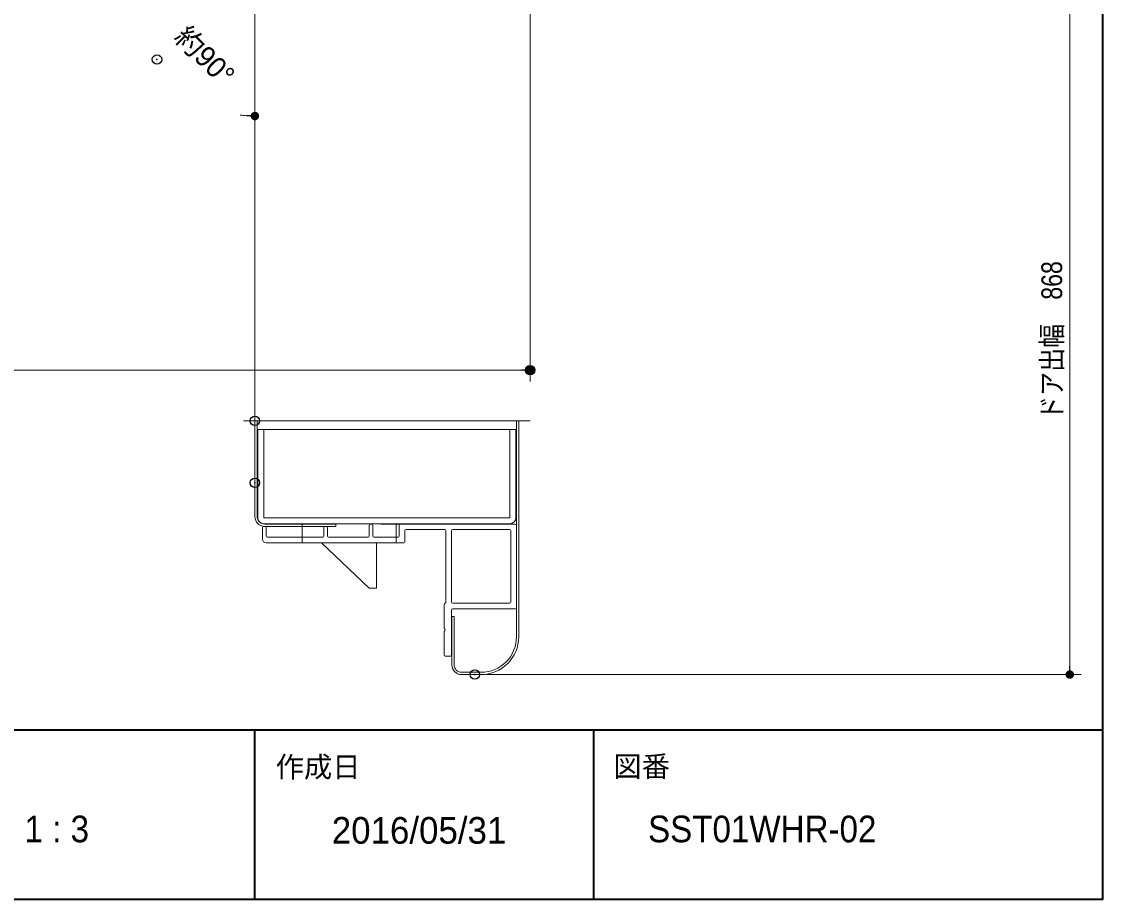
# Model space of a CAD drawing. Units: millimetres, scale not verified. Extents: x -909 to 909, y -457 to 457.
# Drawn here: x 45.1 to 331.9, y -415.5 to -182.7 of the extents above; entities that cross this region are included whole.
import ezdxf
from ezdxf.enums import TextEntityAlignment as Align

# ---------------------------------------------------------------- set-up
doc = ezdxf.new("R2010")
doc.units = ezdxf.units.MM
doc.header["$LTSCALE"] = 5
doc.header["$PDMODE"] = 32
doc.header["$PDSIZE"] = 2.5
for name, color, linetype, lineweight in [('0-0_1図面枠', 7, 'Continuous', 20), ('0-1_3一般', 7, 'Continuous', 15), ('0-2_2寸法-1', 7, 'Continuous', 15), ('0-3_0', 7, 'Continuous', 25), ('0-5_2寸法-2', 7, 'Continuous', 15)]:
    doc.layers.add(name, color=color, linetype=linetype, lineweight=lineweight)
doc.layers.add('0-4_Defpoints', color=7, linetype='Continuous')
doc.styles.add('ＭＳ Ｐゴシック', font='')
doc.styles.get('ＭＳ Ｐゴシック').set_extended_font_data('MS PGothic')

# ---------------------------------------------------------------- blocks, each defined once
blk = doc.blocks.new('グループ-2')
at = {"layer": '0-0_1図面枠', "lineweight": 35}
for p, q in [((-3000, -1852.5), (3000, -1852.5)), ((1875, -1852.5), (1875, -2077.5)), ((2325, -1852.5), (2325, -2077.5))]:
    blk.add_line(p, q, dxfattribs=at)
blk.add_lwpolyline([(-3000, 2077.5), (3000, 2077.5), (3000, -2077.5), (-3000, -2077.5)], close=True, dxfattribs=at)
blk = doc.blocks.new('図面枠')
at = {"layer": '0-0_1図面枠'}
blk.add_blockref('グループ-2', (0, 0), dxfattribs=at)
at = {"layer": '0-0_1図面枠', "style": 'ＭＳ Ｐゴシック'}
for s, p in [('作成日', (1903.12, -1923.87)), ('図番', (2351.25, -1923.16))]:
    blk.add_text(s, height=27.53, dxfattribs=at).set_placement(p, align=Align.BOTTOM_LEFT)
at = {"layer": '0-0_1図面枠', "style": 'ＭＳ Ｐゴシック', "width": 0.95}
blk.add_text('1 : 3', height=35.38, dxfattribs=at).set_placement((1570.01, -2012.45), align=Align.BOTTOM_LEFT)
blk = doc.blocks.new('_Dot')
at = {"layer": '0-3_0'}
blk.add_line((-2.5, 0), (-5, 0), dxfattribs=at)
for points in [[(0, 0), (-2.5, 0), (-2.48, 0.31)], [(0, 0), (-2.48, -0.31), (-2.5, 0)], [(0, 0), (-2.48, 0.31), (-2.42, 0.62)], [(0, 0), (-2.42, -0.62), (-2.48, -0.31)], [(0, 0), (-2.42, 0.62), (-2.32, 0.92)], [(0, 0), (-2.32, -0.92), (-2.42, -0.62)], [(0, 0), (-2.32, 0.92), (-2.19, 1.2)], [(0, 0), (-2.19, -1.2), (-2.32, -0.92)], [(0, 0), (-2.19, 1.2), (-2.02, 1.47)], [(0, 0), (-2.02, -1.47), (-2.19, -1.2)], [(0, 0), (-2.02, 1.47), (-1.82, 1.71)], [(0, 0), (-1.82, -1.71), (-2.02, -1.47)], [(0, 0), (-1.82, 1.71), (-1.59, 1.93)], [(0, 0), (-1.59, -1.93), (-1.82, -1.71)], [(0, 0), (-1.59, 1.93), (-1.34, 2.11)], [(0, 0), (-1.34, -2.11), (-1.59, -1.93)], [(0, 0), (-1.34, 2.11), (-1.06, 2.26)], [(0, 0), (-1.06, -2.26), (-1.34, -2.11)], [(0, 0), (-1.06, 2.26), (-0.77, 2.38)], [(0, 0), (-0.77, -2.38), (-1.06, -2.26)], [(0, 0), (-0.77, 2.38), (-0.47, 2.46)], [(0, 0), (-0.47, -2.46), (-0.77, -2.38)], [(0, 0), (-0.47, 2.46), (-0.16, 2.5)], [(0, 0), (-0.16, -2.5), (-0.47, -2.46)], [(0, 0), (-0.16, 2.5), (0.16, 2.5)], [(0, 0), (0.16, -2.5), (-0.16, -2.5)], [(0, 0), (0.16, 2.5), (0.47, 2.46)], [(0, 0), (0.47, 2.46), (0.77, 2.38)], [(0, 0), (0.77, 2.38), (1.06, 2.26)], [(0, 0), (1.06, 2.26), (1.34, 2.11)], [(0, 0), (1.34, 2.11), (1.59, 1.93)], [(0, 0), (1.59, 1.93), (1.82, 1.71)], [(0, 0), (1.82, 1.71), (2.02, 1.47)], [(0, 0), (2.02, 1.47), (2.19, 1.2)], [(0, 0), (2.19, 1.2), (2.32, 0.92)], [(0, 0), (2.32, 0.92), (2.42, 0.62)], [(0, 0), (2.42, 0.62), (2.48, 0.31)], [(0, 0), (2.48, 0.31), (2.5, 0)], [(0, 0), (0.47, -2.46), (0.16, -2.5)], [(0, 0), (0.77, -2.38), (0.47, -2.46)], [(0, 0), (1.06, -2.26), (0.77, -2.38)], [(0, 0), (1.34, -2.11), (1.06, -2.26)], [(0, 0), (1.59, -1.93), (1.34, -2.11)], [(0, 0), (1.82, -1.71), (1.59, -1.93)], [(0, 0), (2.02, -1.47), (1.82, -1.71)], [(0, 0), (2.19, -1.2), (2.02, -1.47)], [(0, 0), (2.32, -0.92), (2.19, -1.2)], [(0, 0), (2.42, -0.62), (2.32, -0.92)], [(0, 0), (2.48, -0.31), (2.42, -0.62)], [(0, 0), (2.5, 0), (2.48, -0.31)]]:
    blk.add_solid(points, dxfattribs=at)

msp = doc.modelspace()

# ---------------------------------------------------------------- linework, layer by layer
at = {"layer": '0-1_3一般'}
for p, q in [((103.996, -288.574), (179.996, -288.574)), ((106.996, -313.982), (106.996, -288.574)), ((107.596, -288.574), (107.596, -313.982)), ((176.396, -288.574), (176.396, -345.885)), ((176.996, -288.574), (176.996, -345.885)), ((107.746, -314.282), (107.746, -290.882)), ((107.746, -290.882), (176.246, -290.882)), ((109.346, -314.282), (109.346, -290.882)), ((174.646, -290.882), (174.646, -314.282)), ((176.246, -290.882), (176.246, -314.282)), ((176.396, -314.382), (176.396, -298.382)), ((109.346, -314.282), (174.646, -314.282)), ((108.996, -319.982), (108.996, -316.882)), ((109.296, -316.582), (109.696, -316.582)), ((109.337, -315.882), (174.646, -315.882)), ((128.496, -315.982), (109.596, -315.982)), ((128.496, -316.582), (109.596, -316.582)), ((109.996, -316.882), (109.996, -319.182)), ((125.296, -319.182), (125.296, -316.882)), ((125.596, -316.582), (125.996, -316.582)), ((126.296, -316.882), (126.296, -319.182)), ((128.496, -316.582), (128.496, -315.982)), ((137.296, -319.182), (137.296, -316.282)), ((137.596, -315.982), (137.996, -315.982)), ((138.296, -316.282), (138.296, -319.182)), ((174.896, -315.982), (140.496, -315.982)), ((145.296, -319.182), (145.296, -316.282)), ((145.596, -315.982), (176.096, -315.982)), ((146.796, -317.682), (146.796, -320.682)), ((157.396, -317.382), (147.096, -317.382)), ((157.696, -336.69), (157.696, -317.682)), ((159.196, -317.682), (159.196, -336.682)), ((174.596, -317.382), (159.496, -317.382)), ((174.896, -336.682), (174.896, -317.682)), ((176.396, -316.282), (176.396, -338.182)), ((146.496, -320.982), (109.996, -320.982)), ((110.296, -319.482), (124.996, -319.482)), ((126.596, -319.482), (136.996, -319.482)), ((138.596, -319.482), (144.996, -319.482)), ((157.196, -343.434), (157.196, -337.282)), ((159.496, -336.982), (174.596, -336.982)), ((159.196, -338.782), (159.196, -350.682)), ((159.246, -340.482), (159.246, -353.285)), ((159.246, -340.482), (159.846, -340.482)), ((176.096, -338.482), (159.496, -338.482)), ((159.846, -340.482), (159.846, -353.285)), ((157.408, -343.77), (157.284, -343.646)), ((157.196, -350.682), (157.196, -344.531)), ((157.284, -344.318), (157.408, -344.194)), ((158.896, -350.982), (157.496, -350.982)), ((161.846, -355.285), (166.996, -355.285)), ((165.346, -355.285), (166.996, -355.285)), ((161.846, -355.885), (167.096, -355.885)), ((165.346, -355.885), (167.096, -355.885))]:
    msp.add_line(p, q, dxfattribs=at)
msp.add_lwpolyline([(119.496, -320.982), (144.496, -320.982), (144.496, -315.882), (119.496, -315.882)], close=True, dxfattribs=at)
msp.add_lwpolyline([(139.296, -320.982), (139.296, -332.982), (137.296, -332.982), (124.696, -320.982)], dxfattribs=at)
for centre, radius, start, end in [((109.596, -313.982), 2.6, 180, 270), ((109.596, -313.982), 2, 180, 270), ((109.346, -314.282), 1.6, 180, 270), ((174.646, -314.282), 1.6, 270, 0), ((109.296, -316.882), 0.3, 90, 180), ((109.696, -316.882), 0.3, 0, 90), ((125.596, -316.882), 0.3, 90, 180), ((125.996, -316.882), 0.3, 0, 90), ((137.596, -316.282), 0.3, 90, 180), ((137.996, -316.282), 0.3, 0, 90), ((145.596, -316.282), 0.3, 90, 180), ((147.096, -317.682), 0.3, 90, 180), ((157.396, -317.682), 0.3, 0, 90), ((159.496, -317.682), 0.3, 90, 180), ((174.596, -317.682), 0.3, 0, 90), ((176.096, -316.282), 0.3, 0, 90), ((109.996, -319.982), 1, 180, 270), ((110.296, -319.182), 0.3, 180, 270), ((124.996, -319.182), 0.3, 270, 0), ((126.596, -319.182), 0.3, 180, 270), ((136.996, -319.182), 0.3, 270, 0), ((138.596, -319.182), 0.3, 180, 270), ((144.996, -319.182), 0.3, 270, 0), ((146.496, -320.682), 0.3, 270, 0), ((157.496, -337.282), 0.3, 99.59407, 180), ((157.396, -336.69), 0.3, 279.59407, 0), ((159.496, -336.682), 0.3, 180, 270), ((174.596, -336.682), 0.3, 270, 0), ((176.096, -338.182), 0.3, 270, 0), ((159.496, -338.782), 0.3, 90, 180), ((157.496, -343.434), 0.3, 180, 225), ((157.196, -343.982), 0.3, 315, 45), ((157.496, -344.531), 0.3, 135, 180), ((166.996, -345.885), 9.4, 270, 0), ((166.996, -345.885), 9.4, 270, 0), ((166.996, -345.885), 10, 270, 0), ((157.496, -350.682), 0.3, 180, 270), ((158.896, -350.682), 0.3, 270, 0), ((161.846, -353.285), 2.6, 180, 270), ((161.846, -353.285), 2, 180, 270)]:
    msp.add_arc(centre, radius, start, end, dxfattribs=at)
at = {"layer": '0-2_2寸法-1'}
for p, q in [((106.996, -285.574), (106.996, 61.161)), ((179.996, -170.237), (179.996, -278.19)), ((323.229, -353.634), (323.229, -180.026)), ((-168.54, -275.19), (177.745, -275.19)), ((168.346, -355.885), (326.229, -355.885))]:
    msp.add_line(p, q, dxfattribs=at)
at = {"layer": '0-4_Defpoints'}
for p in [(81.017, -192.774), (179.996, -275.19), (106.996, -288.574), (106.996, -305.023), (165.346, -355.885)]:
    msp.add_point(p, dxfattribs=at)
at = {"layer": '0-5_2寸法-2'}
msp.add_line((106.996, -302.023), (106.996, -204.773), dxfattribs=at)
msp.add_arc((106.996, -177.775), 29.998, 262.52967, 265.69957, dxfattribs=at)

# ---------------------------------------------------------------- block references
at = {"layer": '0-0_1図面枠', "xscale": 0.2, "yscale": 0.2}
msp.add_blockref('図面枠', (-268.125, 0), dxfattribs=at)
at = {"layer": '0-2_2寸法-1', "xscale": 0.4502051, "yscale": 0.4502051}
msp.add_blockref('_Dot', (179.996, -275.19), dxfattribs=at)
at = {"layer": '0-2_2寸法-1', "xscale": 0.4502051, "yscale": 0.4502051, "rotation": 270}
msp.add_blockref('_Dot', (323.229, -355.885), dxfattribs=at)
at = {"layer": '0-5_2寸法-2', "xscale": 0.4502051, "yscale": 0.4502051, "rotation": 357.84978}
msp.add_blockref('_Dot', (106.996, -207.773), dxfattribs=at)

# ---------------------------------------------------------------- texts
at = {"layer": '0-0_1図面枠', "style": 'ＭＳ Ｐゴシック'}
msp.add_text('2016/05/31', height=7.075, dxfattribs=at).set_placement((127.392, -402.861), align=Align.BOTTOM_LEFT)
at = {"layer": '0-0_1図面枠', "style": 'ＭＳ Ｐゴシック', "width": 0.95}
msp.add_text('SST01WHR-02', height=7.075, dxfattribs=at).set_placement((211.32, -402.49), align=Align.BOTTOM_LEFT)
at = {"layer": '0-2_2寸法-1', "style": 'ＭＳ Ｐゴシック', "width": 0.85}
msp.add_text('ドア出幅\u3000868', height=5.503, rotation=90, dxfattribs=at).set_placement((322.848, -288.372), align=Align.BOTTOM_LEFT)
at = {"layer": '0-5_2寸法-2', "style": 'ＭＳ Ｐゴシック'}
msp.add_text('約90°', height=5.499, rotation=315, dxfattribs=at).set_placement((84.079, -188.386), align=Align.BOTTOM_LEFT)

doc.saveas('drawing.dxf')
